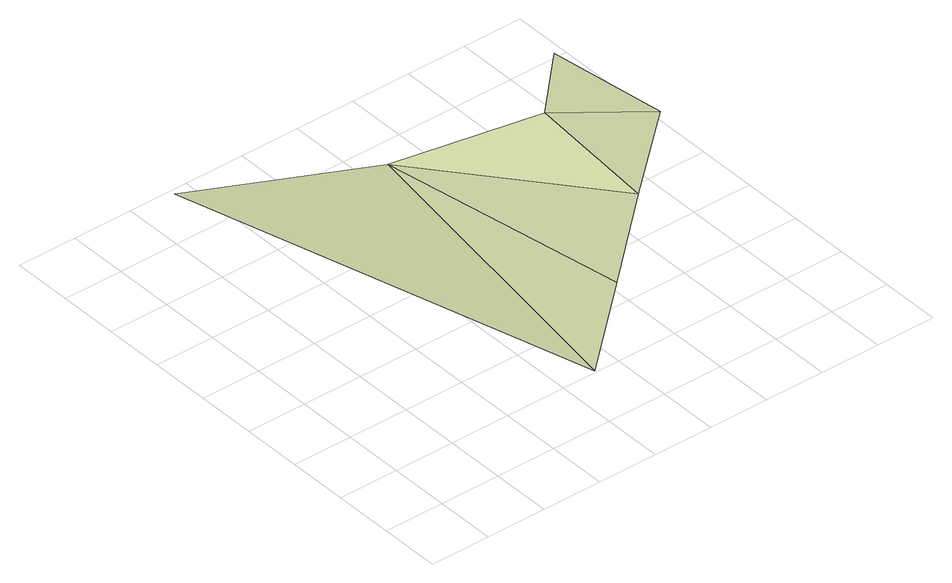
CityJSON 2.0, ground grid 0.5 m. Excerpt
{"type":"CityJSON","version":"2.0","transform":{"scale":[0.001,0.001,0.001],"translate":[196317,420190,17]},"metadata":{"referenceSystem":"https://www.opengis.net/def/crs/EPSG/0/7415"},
"CityObjects":{
"landuse1":{"type":"LandUse","attributes":{"3df_class":"Terrain","bgt_fysiekvoorkomen":"erf","bgt_status":"bestaand","identificatienamespace":"NL.IMGeo","onbegroeidterreindeeloptalud":"false","relatievehoogteligging":0,"aantal_punten":0},"geometry":[{"type":"MultiSurface","lod":"1","boundaries":[[[0,1,2]],[[3,0,2]],[[4,0,3]],[[0,4,5]],[[5,4,6]],[[6,7,5]]]}]}
},
"vertices":[
[2219,3281,928],[719,3781,1094],[1737,443,1000],[2483,1108,1030],[3228,1772,1060],[3219,2781,1185],[3973,2436,1040],[3719,3281,1178]
]}
